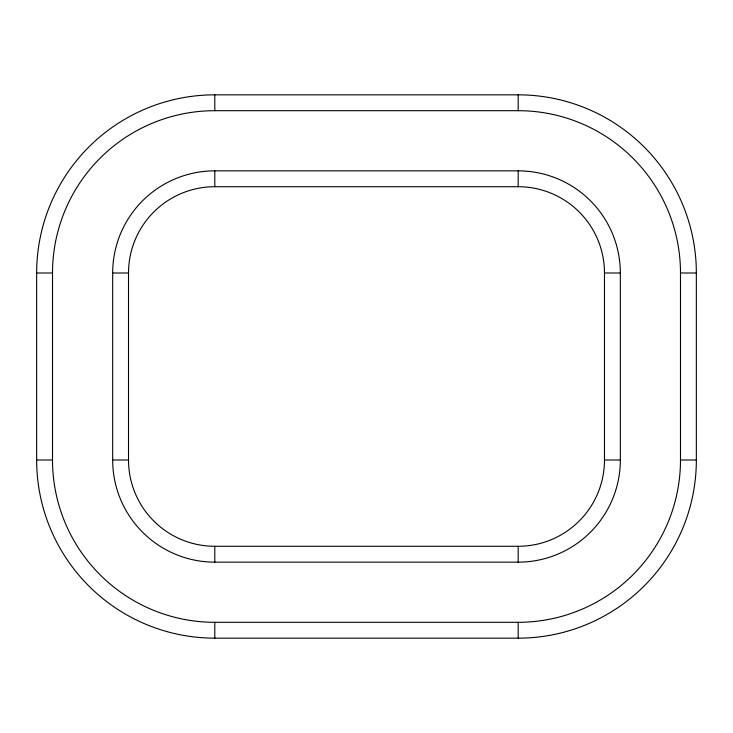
<?xml version="1.0" encoding="UTF-8"?>
<svg xmlns="http://www.w3.org/2000/svg" width="733" height="733" viewBox="0 0 733 733"><rect width="100%" height="100%" fill="white"/><g stroke="black" fill="none" stroke-linecap="round" stroke-linejoin="round"><path stroke-width="1.1" d="M214.806 94.841L518.194 94.841A178.156 178.156 0 0 1 696.35 272.997L696.35 460.003A178.156 178.156 0 0 1 518.194 638.159L214.806 638.159A178.156 178.156 0 0 1 36.65 460.003L36.65 272.997A178.156 178.156 0 0 1 214.806 94.841L214.806 110.692A162.305 162.305 0 0 0 52.51 272.997L36.65 272.997M214.806 110.692L518.194 110.692A162.305 162.305 0 0 1 680.49 272.997L680.49 460.003A162.305 162.305 0 0 1 518.194 622.308L214.806 622.308A162.305 162.305 0 0 1 52.51 460.003L52.51 272.997M214.806 170.853L518.194 170.853A102.144 102.144 0 0 1 620.329 272.997L620.329 460.003A102.144 102.144 0 0 1 518.194 562.147L214.806 562.147A102.144 102.144 0 0 1 112.671 460.003L112.671 272.997A102.144 102.144 0 0 1 214.806 170.853L214.806 186.713A86.283 86.283 0 0 0 128.522 272.997L128.522 460.003A86.283 86.283 0 0 0 214.806 546.287L518.194 546.287A86.283 86.283 0 0 0 604.478 460.003L604.478 272.997A86.283 86.283 0 0 0 518.194 186.713L214.806 186.713M112.671 272.997L128.522 272.997M604.478 272.997L620.329 272.997M680.49 272.997L696.35 272.997M36.65 460.003L52.51 460.003M112.671 460.003L128.522 460.003M604.478 460.003L620.329 460.003M680.49 460.003L696.35 460.003M518.194 94.841L518.194 110.692M518.194 170.853L518.194 186.713M518.194 546.287L518.194 562.147M518.194 622.308L518.194 638.159M214.806 546.287L214.806 562.147M214.806 622.308L214.806 638.159"/></g></svg>
